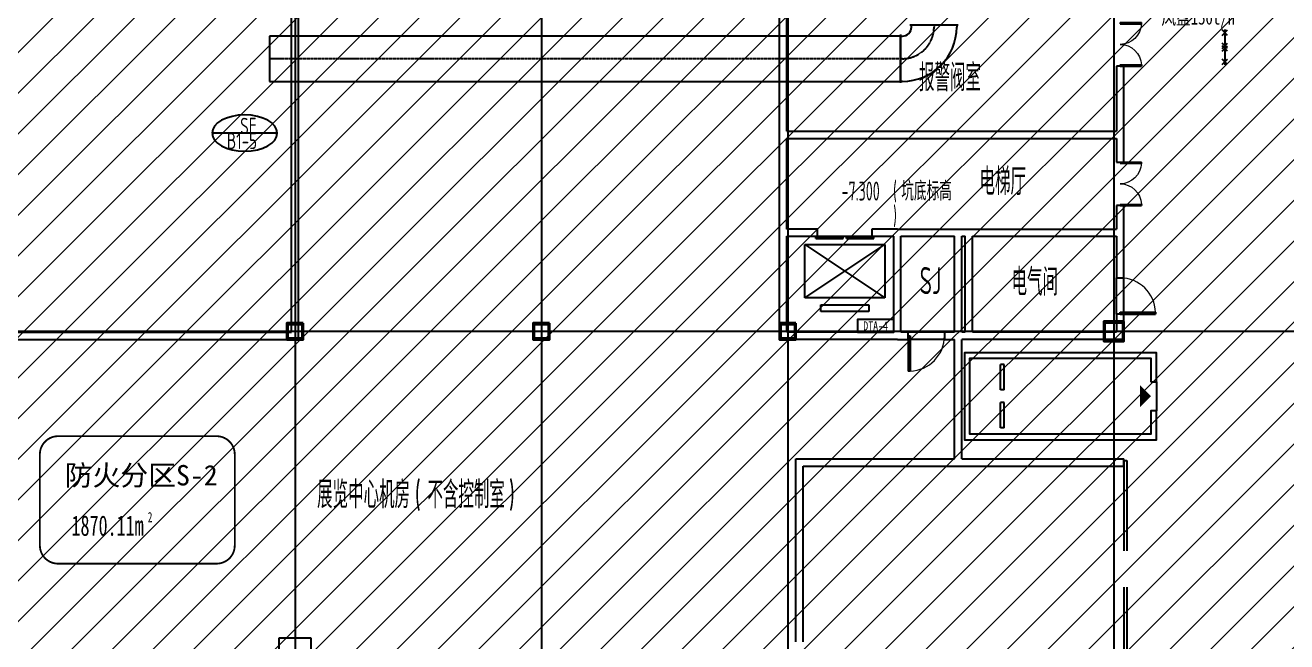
# Model space of a CAD drawing. Extents: x -20827274 to 1300756471, y -549375 to 3431892.
# Drawn here: x -52654 to -17836, y -246835 to -229807 of the extents above; entities that cross this region are included whole.
import ezdxf
from ezdxf.enums import TextEntityAlignment as Align

# ---------------------------------------------------------------- set-up
doc = ezdxf.new("R2010")
doc.units = 0
doc.header["$LTSCALE"] = 10
for name, pattern in [('CENTER2', [1.125, 0.75, -0.125, 0.125, -0.125]), ('暖附图底图$0$DASH', [0.35, 0.25, -0.1]), ('暖附图底图$0$DOTE', [2.42, 2, -0.2, 0.02, -0.2])]:
    doc.linetypes.add(name, pattern=pattern)
for name, color, linetype in [('1-zs', 3, 'Continuous'), ('1-标注暖通', 4, 'Continuous'), ('DUCT-送风中心线', 5, 'CENTER2'), ('DUCT-送风法兰', 2, 'Continuous'), ('DUCT-送风管', 4, 'Continuous'), ('DUCT-送风管端线', 2, 'Continuous'), ('H-VALVE-空冷回水', 7, 'Continuous'), ('H-暖通设备', 181, 'Continuous'), ('PUB_TAB', 7, 'Continuous'), ('暖附图底图$0$0-绿', 8, 'Continuous'), ('暖附图底图$0$0-蓝', 8, 'Continuous'), ('暖附图底图$0$00-停车位', 8, 'Continuous'), ('暖附图底图$0$1-标注暖通', 8, 'Continuous'), ('暖附图底图$0$A-COLUMN', 8, 'Continuous'), ('暖附图底图$0$A-EVTR', 8, 'Continuous'), ('暖附图底图$0$A-ROOM_NAME', 8, 'Continuous'), ('暖附图底图$0$A-WALL', 8, 'Continuous'), ('暖附图底图$0$A-WINDOW', 8, 'Continuous'), ('暖附图底图$0$DOOR_FIRE', 8, 'Continuous'), ('暖附图底图$0$DOTE', 8, 'Continuous'), ('暖附图底图$0$PUB_TEXT', 8, 'Continuous'), ('暖附图底图$0$SRC-03F$0$A-SYMB-NUMB-T', 8, 'Continuous'), ('暖附图底图$0$SRC-03F$0$A-WALL', 8, 'Continuous'), ('暖附图底图$0$WINDOW', 8, 'Continuous'), ('设备以及附件层', 7, 'Continuous')]:
    doc.layers.add(name, color=color, linetype=linetype)
doc.layers.add('F-非人防区', color=105, linetype='Continuous', lineweight=15)
doc.layers.add('暖附图底图$0$钢柱', color=8, linetype='Continuous', lineweight=35)
doc.styles.add('8B2_02', font='tssdeng.shx', dxfattribs={"width": 0.6, "bigfont": 'TSSDCHN.shx'})
doc.styles.add('暖附图底图$0$8B2_01', font='simhei.ttf', dxfattribs={"width": 0.8})
doc.styles.add('暖附图底图$0$8B2_02', font='tssdeng.shx', dxfattribs={"width": 0.6, "bigfont": 'TSSDCHN.shx'})
doc.styles.add('暖附图底图$0$SRC-03F$0$ECADI-TXT', font='simplex.shx', dxfattribs={"bigfont": 'hztxt.shx'})
doc.styles.add('暖附图底图$0$Standard', font='TSSDENG.shx', dxfattribs={"width": 0.7, "bigfont": 'TSSDCHN.shx'})
doc.styles.add('暖附图底图$0$黑体', font='simhei.ttf', dxfattribs={"width": 0.65})
doc.styles.add('黑体', font='simhei.ttf', dxfattribs={"width": 0.65})

# ---------------------------------------------------------------- blocks, each defined once
blk = doc.blocks.new('$VALVE$00000782')
at = {"layer": '设备以及附件层'}
for points in [[(-37, 54), (37, 128)], [(37, 54), (-37, 128)], [(0, 136), (0, -136)], [(37, -128), (-37, -54)], [(-37, -128), (37, -54)]]:
    blk.add_lwpolyline(points, dxfattribs=at)
blk = doc.blocks.new('RGGT')
at = {"layer": '1-标注暖通', "const_width": 20}
for points in [[(797149, 247868), (797000, 247719)], [(797000, 247868), (797149, 247719)], [(797075, 247884), (797075, 247338)], [(797000, 247504), (797149, 247355)], [(797149, 247504), (797000, 247355)]]:
    blk.add_lwpolyline(points, dxfattribs=at)
at = {"layer": 'H-VALVE-空冷回水', "xscale": 2, "yscale": 2, "zscale": 2}
blk.add_blockref('$VALVE$00000782', (797075, 247611), dxfattribs=at)
blk = doc.blocks.new('暖附图底图$0$车位2400x5300')
at = {"layer": '暖附图底图$0$00-停车位', "color": 251}
for p, q in [((-875, -1000), (-175, -1000)), ((-875, -1100), (-875, -1000)), ((-175, -1100), (-175, -1000)), ((175, -1000), (875, -1000)), ((175, -1100), (175, -1000)), ((875, -1100), (875, -1000)), ((-875, -1100), (-175, -1100)), ((175, -1100), (875, -1100)), ((400, -5300), (-400, -5300))]:
    blk.add_line(p, q, dxfattribs=at)
blk.add_lwpolyline([(400, -5150), (400, -5300), (1200, -5300), (1200, 0), (-1200, 0), (-1200, -5300), (-400, -5300), (-400, -5150), (-1050, -5150), (-1050, -150), (1050, -150), (1050, -5150), (400, -5150)], dxfattribs=at)
blk.add_lwpolyline([(0, -5150, 0, 600, 0), (0, -4850, 600, 600, 0)], format="xyseb", dxfattribs=at)
blk = doc.blocks.new('暖附图底图$0$A$C10817FE3')
at = {"layer": '暖附图底图$0$0-蓝', "color": 9, "linetype": '暖附图底图$0$DASH', "ltscale": 3, "const_width": 50}
blk.add_lwpolyline([(-159591, -82167), (-155213, -82167, 0.414214), (-154713, -81667), (-154713, -79147, 0.414214), (-155213, -78647), (-159591, -78647, 0.414214), (-160091, -79147), (-160091, -81667, 0.414214)], format="xyb", close=True, dxfattribs=at)
at = {"layer": '暖附图底图$0$0-绿', "color": 0, "linetype": '暖附图底图$0$DASH', "style": '暖附图底图$0$黑体'}
blk.add_text('防火分区S-2', height=563.3, dxfattribs=at).set_placement((-159407, -80007))
at = {"layer": '暖附图底图$0$0-绿', "color": 0, "linetype": '暖附图底图$0$DASH', "style": '暖附图底图$0$黑体', "width": 0.65}
for s, height, p in [('2', 282, (-157113, -81023)), ('1870.11m', 563.3, (-159219, -81398))]:
    blk.add_text(s, height=height, dxfattribs=at).set_placement(p)
blk = doc.blocks.new('暖附图底图$0$A$C00330F2E')
at = {"layer": '暖附图底图$0$钢柱', "color": 4, "lineweight": 35}
for points in [[(27075, -63100), (26625, -63100), (26625, -63550), (27075, -63550)], [(27045, -63520), (26655, -63520), (26655, -63130), (27045, -63130)], [(33875, -63100), (33425, -63100), (33425, -63550), (33875, -63550)], [(33845, -63520), (33455, -63520), (33455, -63130), (33845, -63130)], [(40675, -63100), (40225, -63100), (40225, -63550), (40675, -63550)], [(40645, -63520), (40255, -63520), (40255, -63130), (40645, -63130)], [(49725, -63050), (49175, -63050), (49175, -63600), (49725, -63600)], [(49695, -63570), (49205, -63570), (49205, -63080), (49695, -63080)]]:
    blk.add_lwpolyline(points, close=True, dxfattribs=at)
blk = doc.blocks.new('暖附图底图$0$SRC-03F$0$ECADI-TAG-CODE')
at = {"layer": '暖附图底图$0$SRC-03F$0$A-SYMB-NUMB-T', "color": 1}
blk.add_lwpolyline([(3.41, 8.1), (13.41, 8.1), (13.41, 4.6), (3.41, 4.6)], close=True, dxfattribs=at)
at = {"layer": '暖附图底图$0$SRC-03F$0$A-SYMB-NUMB-T', "style": '暖附图底图$0$SRC-03F$0$ECADI-TXT', "width": 0.7}
blk.add_attdef('CODE', text='', height=2.5, dxfattribs=at).set_placement((8.41, 6.35), align=Align.MIDDLE_CENTER)
blk = doc.blocks.new('暖附图底图$0$$DorLib2D$00000002')
for p, q in [((-0.5, 0), (-0.5, 0.4875)), ((-0.475, 0.4875), (-0.5, 0.4875)), ((-0.475, 0), (-0.475, 0.4875)), ((0.475, 0), (0.475, 0.4875)), ((0.475, 0.4875), (0.5, 0.4875)), ((0.5, 0), (0.5, 0.4875)), ((-0.5, 0), (-0.475, 0)), ((0.5, 0), (0.475, 0))]:
    blk.add_line(p, q)
at = {"lineweight": 13}
for centre, start, end in [((-0.4875, 0), 0, 88.53072), ((0.4875, 0), 91.46928, 180)]:
    blk.add_arc(centre, 0.4875, start, end, dxfattribs=at)
blk = doc.blocks.new('暖附图底图$0$$DORLIB2D$00000127')
at = {"color": 0}
for points in [[(-0.533, 0.795), (-0.533, 0.69)], [(-0.033, 0.795), (-0.533, 0.795)], [(-0.033, 0.795), (-0.033, 0.69)], [(0.533, 0.795), (0.033, 0.795)], [(0.033, 0.795), (0.033, 0.69)], [(0.533, 0.795), (0.533, 0.69)], [(-0.033, 0.69), (-0.533, 0.69)], [(0.5, 0.5), (-0.5, 0.5)], [(0.533, 0.69), (0.033, 0.69)]]:
    blk.add_lwpolyline(points, dxfattribs=at)
blk = doc.blocks.new('暖附图底图$0$$DorLib2D$00000126')
at = {"color": 0, "linetype": 'Continuous'}
for p, q in [((-0.532, 0.5), (-0.532, 0.9)), ((0.532, 0.9), (0.532, 0.5))]:
    blk.add_line(p, q, dxfattribs=at)
at = {"color": 0, "linetype": '暖附图底图$0$DASH'}
for p, q in [((-0.532, 0.9), (0.532, 0.9)), ((-0.532, 0.5), (0.532, 0.5))]:
    blk.add_line(p, q, dxfattribs=at)
blk = doc.blocks.new('暖附图底图$0$$DorLib2D$00000001')
for p, q in [((0.45, 0.975), (0.5, 0.975)), ((0.45, 0), (0.45, 0.975)), ((0.5, 0), (0.5, 0.975)), ((0.5, 0), (0.45, 0))]:
    blk.add_line(p, q)
at = {"lineweight": 13}
blk.add_arc((0.475, 0), 0.975, 91.4693, 180, dxfattribs=at)
blk = doc.blocks.new('暖附图底图$0$AFSFCS')
at = {"layer": '暖附图底图$0$A-COLUMN'}
for p, q in [((-44758.6, -246735.4), (-45658.6, -246735.4)), ((-45658.6, -246735.4), (-45658.6, -247785.4)), ((-44758.6, -247785.4), (-44758.6, -246735.4))]:
    blk.add_line(p, q, dxfattribs=at)
at = {"layer": '暖附图底图$0$A-EVTR'}
for p, q in [((-31133.6, -237340.4), (-31133.6, -235860.4)), ((-31133.6, -235860.4), (-28933.6, -235860.4)), ((-31133.6, -237340.4), (-28933.6, -235860.4)), ((-31133.6, -235860.4), (-28933.6, -237340.4)), ((-28933.6, -235860.4), (-28933.6, -237340.4)), ((-28933.6, -237340.4), (-31133.6, -237340.4)), ((-30693.6, -237710.4), (-30693.6, -237525.4)), ((-30693.6, -237525.4), (-29373.6, -237525.4)), ((-29373.6, -237710.4), (-30693.6, -237710.4)), ((-29373.6, -237525.4), (-29373.6, -237710.4))]:
    blk.add_line(p, q, dxfattribs=at)
at = {"layer": '暖附图底图$0$A-WALL'}
for p, q in [((-45308.6, -238285.4), (-45308.6, -220560.4)), ((-45108.6, -238485.4), (-45108.6, -220560.4)), ((-31833.6, -232835.4), (-31833.6, -229435.4)), ((-31633.6, -232735.4), (-31633.6, -229535.4)), ((-22333.6, -230935.4), (-22533.6, -230935.4)), ((-22533.6, -230935.4), (-22533.6, -232735.4)), ((-22333.6, -232835.4), (-22333.6, -230935.4)), ((-31833.6, -235535.4), (-31833.6, -232835.4)), ((-31633.6, -232735.4), (-22533.6, -232735.4)), ((-22333.6, -233585.4), (-22333.6, -232835.4)), ((-31633.6, -232935.4), (-22533.6, -232935.4)), ((-31633.6, -235435.4), (-31633.6, -232935.4)), ((-22533.6, -232935.4), (-22533.6, -233585.4)), ((-22533.6, -233585.4), (-22333.6, -233585.4)), ((-22333.6, -234785.4), (-22533.6, -234785.4)), ((-22533.6, -234785.4), (-22533.6, -235435.4)), ((-22333.6, -235535.4), (-22333.6, -234785.4)), ((-31833.6, -238485.4), (-31833.6, -235535.4)), ((-30783.6, -235435.4), (-31633.6, -235435.4)), ((-31633.6, -235635.4), (-30783.6, -235635.4)), ((-31633.6, -238285.4), (-31633.6, -235635.4)), ((-30783.6, -235635.4), (-30783.6, -235435.4)), ((-28583.6, -235435.4), (-29283.6, -235435.4)), ((-29283.6, -235435.4), (-29283.6, -235635.4)), ((-29283.6, -235635.4), (-28683.6, -235635.4)), ((-28683.6, -238285.4), (-28683.6, -235635.4)), ((-28583.6, -235435.4), (-26908.6, -235435.4)), ((-28483.6, -238285.4), (-28483.6, -235635.4)), ((-28483.6, -235635.4), (-27008.6, -235635.4)), ((-27008.6, -238285.4), (-27008.6, -235635.4)), ((-26908.6, -235435.4), (-26608.6, -235435.4)), ((-26808.6, -238285.4), (-26808.6, -235635.4)), ((-26808.6, -235635.4), (-26708.6, -235635.4)), ((-26708.6, -238285.4), (-26708.6, -235635.4)), ((-26608.6, -235435.4), (-22533.6, -235435.4)), ((-26508.6, -238285.4), (-26508.6, -235635.4)), ((-26508.6, -235635.4), (-22533.6, -235635.4)), ((-22533.6, -235635.4), (-22533.6, -236785.4)), ((-22333.6, -236785.4), (-22333.6, -235535.4)), ((-22533.6, -236785.4), (-22333.6, -236785.4)), ((-22333.6, -237785.4), (-22533.6, -237785.4)), ((-22533.6, -237785.4), (-22533.6, -238285.4)), ((-22333.6, -238485.4), (-22333.6, -237785.4)), ((-62183.6, -238285.4), (-45308.6, -238285.4)), ((-62083.6, -238485.4), (-45108.6, -238485.4)), ((-28583.6, -238485.4), (-31833.6, -238485.4)), ((-28683.6, -238285.4), (-31633.6, -238285.4)), ((-28583.6, -238485.4), (-28283.6, -238485.4)), ((-28283.6, -238285.4), (-28483.6, -238285.4)), ((-28283.6, -238485.4), (-28283.6, -238285.4)), ((-27008.6, -238285.4), (-27283.6, -238285.4)), ((-27283.6, -238285.4), (-27283.6, -238485.4)), ((-27283.6, -238485.4), (-27008.6, -238485.4)), ((-27008.6, -241785.4), (-27008.6, -238485.4)), ((-26708.6, -238285.4), (-26808.6, -238285.4)), ((-26808.6, -241785.4), (-26808.6, -238485.4)), ((-26608.6, -238485.4), (-26808.6, -238485.4)), ((-22333.6, -238485.4), (-26608.6, -238485.4)), ((-22533.6, -238285.4), (-26508.6, -238285.4)), ((-31383.6, -246835.4), (-31383.6, -241785.4)), ((-31383.6, -241785.4), (-27008.6, -241785.4)), ((-31183.6, -246835.4), (-31183.6, -241985.4)), ((-31183.6, -241985.4), (-26908.6, -241985.4)), ((-26908.6, -241985.4), (-22534, -241985.4)), ((-26808.6, -241785.4), (-22334, -241785.4)), ((-22534, -241985.4), (-22334, -241985.4)), ((-22334, -241985.4), (-22334, -241785.4))]:
    blk.add_line(p, q, dxfattribs=at)
at = {"layer": '暖附图底图$0$DOTE', "color": 16, "linetype": '暖附图底图$0$DOTE', "ltscale": 1.5}
for p, q in [((-45208.6, -155629.3), (-45208.6, -385768.2)), ((-38408.6, -155629.3), (-38408.6, -385768.2)), ((-31608.6, -155629.3), (-31608.6, -385768.2)), ((-22608.6, -155629.3), (-22608.6, -385768.2)), ((-113117.3, -238260.4), (10791.4, -238260.4))]:
    blk.add_line(p, q, dxfattribs=at)
at = {"layer": '暖附图底图$0$WINDOW'}
for p, q in [((-22533.6, -237785.4), (-22533.6, -236785.4)), ((-22333.6, -237785.4), (-22333.6, -236785.4)), ((-27283.6, -238285.4), (-28283.6, -238285.4)), ((-27283.6, -238485.4), (-28283.6, -238485.4))]:
    blk.add_line(p, q, dxfattribs=at)
for name, p in [('暖附图底图$0$A$C10817FE3', (107841.4, -162510.4)), ('暖附图底图$0$A$C00330F2E', (-72058.6, -174935.4))]:
    blk.add_blockref(name, p)
at = {"layer": '暖附图底图$0$00-停车位', "rotation": 90}
blk.add_blockref('暖附图底图$0$车位2400x5300', (-26733.6, -240055.4), dxfattribs=at)
at = {"layer": '暖附图底图$0$A-WINDOW', "yscale": -200, "zscale": 200}
for name, p, xscale, rotation in [('暖附图底图$0$$DORLIB2D$00000127', (-30033.6, -235535.4), -1500, 359.9999999999947), ('暖附图底图$0$$DorLib2D$00000126', (-22434, -244485.4), -5000, 90)]:
    blk.add_blockref(name, p, dxfattribs=dict(at, xscale=xscale, rotation=rotation))
at = {"layer": '暖附图底图$0$DOOR_FIRE', "xscale": 1200, "yscale": -1200, "zscale": 200}
for p, rotation in [((-22433.6, -230335.4), 89.99999999999056), ((-22433.6, -234185.4), 90.00000000000061)]:
    blk.add_blockref('暖附图底图$0$$DorLib2D$00000002', p, dxfattribs=dict(at, rotation=rotation))
at = {"layer": '暖附图底图$0$SRC-03F$0$A-WALL'}
ref = blk.add_blockref('暖附图底图$0$SRC-03F$0$ECADI-TAG-CODE', (-28342.8, -238745.4), dxfattribs=dict(at, xscale=-100, yscale=100, zscale=100))
ref.add_attrib('CODE', 'DTA-4', dxfattribs={"layer": '暖附图底图$0$SRC-03F$0$A-SYMB-NUMB-T', "height": 250, "style": '暖附图底图$0$8B2_01', "width": 0.8}).set_placement((-29183.6, -238110.4), align=Align.MIDDLE_CENTER)
at = {"layer": '暖附图底图$0$WINDOW', "zscale": 200}
for p, xscale, yscale, rotation in [((-22433.6, -237285.4), -1000, -1000, 90.00000000000058), ((-27783.6, -238385.4), 1000, 1000, 180.000000000002)]:
    blk.add_blockref('暖附图底图$0$$DorLib2D$00000001', p, dxfattribs=dict(at, xscale=xscale, yscale=yscale, rotation=rotation))
at = {"layer": '暖附图底图$0$A-ROOM_NAME', "style": '暖附图底图$0$8B2_02', "width": 0.6}
for s, p in [('报警阀室', (-27986.8, -231629.9)), ('电梯厅', (-26315.9, -234500.2)), ('SJ', (-27966.8, -237234.5)), ('电气间', (-25431.7, -237276.6)), ('展览中心机房', (-44599.2, -243147.3)), ('(', (-41899.2, -243147.3)), ('不含控制室', (-41553, -243147.3)), (')', (-39303, -243147.3))]:
    blk.add_text(s, height=750, dxfattribs=at).set_placement(p)
at = {"layer": '暖附图底图$0$PUB_TEXT', "style": '暖附图底图$0$Standard'}
for s, width, p in [('-7.300', 0.56, (-30122, -234649.8)), ('(', 0.56, (-28701, -234649.8)), ('坑底标高', 0.7, (-28474.8, -234649.8)), (')', 0.56, (-28701, -235332.3))]:
    blk.add_text(s, height=525, dxfattribs=dict(at, width=width)).set_placement(p)
blk = doc.blocks.new('暖附图底图')
at = {"layer": '暖附图底图$0$1-标注暖通', "linetype": '暖附图底图$0$DASH'}
blk.add_blockref('暖附图底图$0$AFSFCS', (500000, 0), dxfattribs=at)

msp = doc.modelspace()

# ---------------------------------------------------------------- hatches: boundary and pattern name
at = {"layer": 'F-非人防区'}
h = msp.add_hatch(dxfattribs=at)
h.set_pattern_fill('ANSI31', color=8, scale=500)
h.set_pattern_definition([(45, (-67108.6, 126739.6), (-561.266, 561.266), [])])
edge = h.paths.add_edge_path()
edge.add_line((26041.4, -160910.4), (26041.4, -174910.4))
edge.add_line((26041.4, -174910.4), (44466.4, -174910.4))
edge.add_line((44466.4, -174910.4), (44466.4, -230535.4))
edge.add_line((44466.4, -230535.4), (29591.4, -230535.4))
edge.add_line((29591.4, -230535.4), (29591.4, -228585.4))
edge.add_line((29591.4, -228585.4), (32466.4, -228585.4))
edge.add_line((32466.4, -228585.4), (32466.4, -223185.4))
edge.add_line((32466.4, -223185.4), (6116.4, -223185.4))
edge.add_line((6116.4, -223185.4), (6116.4, -236210.4))
edge.add_line((6116.4, -236210.4), (5916.4, -236210.4))
edge.add_line((5916.4, -236210.4), (5921.1, -289912.2))
edge.add_line((5921.1, -289912.2), (35191.4, -289912.2))
edge.add_line((35191.4, -289912.2), (35191.4, -296310.4))
edge.add_line((35191.4, -296310.4), (35041.4, -296310.4))
edge.add_line((35041.4, -296310.4), (35041.4, -296910.4))
edge.add_line((35041.4, -296910.4), (35641.4, -296910.4))
edge.add_line((35641.4, -296910.4), (44736.4, -305099.6))
edge.add_line((44736.4, -305099.6), (22456.5, -329844))
edge.add_line((22456.5, -329844), (22456.5, -340006.4))
edge.add_line((22456.5, -340006.4), (-13248.1, -379660.4))
edge.add_line((-13248.1, -379660.4), (-90108.6, -379660.4))
edge.add_line((-90108.6, -379660.4), (-90108.6, -373660.4))
edge.add_line((-90108.6, -373660.4), (-91358.6, -373660.4))
edge.add_arc((-91358.6, -361660.4), 12000, 180, 270, ccw=False)
edge.add_line((-103358.6, -361660.4), (-103358.6, -333450.4))
edge.add_line((-103358.6, -333450.4), (-95358.6, -333436.6))
edge.add_line((-95358.6, -333436.6), (-95358.6, -160610.4))
edge.add_line((-95358.6, -160610.4), (-86333.4, -160610.4))
edge.add_line((-86333.4, -160610.4), (-86333.6, -149790))
edge.add_line((-86333.6, -149790), (-73433.4, -149790))
edge.add_line((-73433.4, -149790), (-73433.4, -160610.4))
edge.add_line((-73433.4, -160610.4), (26041.4, -160910.4))

# ---------------------------------------------------------------- linework, layer by layer
at = {"layer": 'DUCT-送风中心线'}
for p, q in [((-27571.1, -229806.7), (-27571.1, -229856.7)), ((-28496.3, -230731.7), (-45916.6, -230731.7)), ((-28446.1, -230731.7), (-28496.1, -230731.7))]:
    msp.add_line(p, q, dxfattribs=at)
msp.add_arc((-28446.1, -229856.7), 875, 270, 360, dxfattribs=at)
at = {"layer": 'DUCT-送风法兰'}
for p, q in [((-28496.2, -230061.7), (-28496.2, -231401.7)), ((-26901.1, -229806.6), (-28241.1, -229806.6))]:
    msp.add_line(p, q, dxfattribs=at)
at = {"layer": 'DUCT-送风法兰', "color": 18, "true_color": 0x000000}
for p in [(-27571.1, -229806.7, 3000), (-28496.3, -230731.7, 3000), (-28496.1, -230731.7, 3000)]:
    msp.add_point(p, dxfattribs=at)
at = {"layer": 'DUCT-送风管'}
for p, q in [((-28496.3, -230106.7), (-45916.6, -230106.7)), ((-45916.6, -230106.7), (-45916.6, -231356.7)), ((-28496.3, -231356.7), (-28496.3, -230106.7)), ((-28496.1, -230106.7), (-28446.1, -230106.7)), ((-28196.1, -229856.7), (-28196.1, -229806.7)), ((-26946.1, -229806.7), (-26946.1, -229856.7)), ((-45916.6, -231356.7), (-28496.3, -231356.7)), ((-28446.1, -231356.7), (-28496.1, -231356.7))]:
    msp.add_line(p, q, dxfattribs=at)
for radius in [1500, 250]:
    msp.add_arc((-28446.1, -229856.7), radius, 270, 0, dxfattribs=at)
at = {"layer": 'DUCT-送风管', "color": 18, "true_color": 0x000000}
for p in [(-27571.1, -229806.7, 3000), (-28496.1, -230731.7, 3000)]:
    msp.add_point(p, dxfattribs=at)
at = {"layer": 'DUCT-送风管端线'}
for p, q in [((-28496.1, -231356.7), (-28496.1, -230106.7)), ((-26946.1, -229806.7), (-28196.1, -229806.7))]:
    msp.add_line(p, q, dxfattribs=at)
at = {"layer": 'H-暖通设备', "linetype": 'Continuous'}
msp.add_line((-45696.8, -232784.9), (-47496.8, -232784.9), dxfattribs=at)
at = {"layer": 'H-暖通设备', "linetype": 'Continuous', "extrusion": (0, 0, -1)}
msp.add_ellipse((-46596.8, -232784.9), major_axis=(-900, 0), ratio=0.5555556, dxfattribs=at)

# ---------------------------------------------------------------- block references
at = {"layer": '1-zs'}
msp.add_blockref('暖附图底图', (-500000, 0), dxfattribs=at)
at = {"layer": '1-标注暖通'}
for p in [(-816623.6, -477805.1), (-816623.6, -478243.1)]:
    msp.add_blockref('RGGT', p, dxfattribs=at)

# ---------------------------------------------------------------- texts
at = {"layer": 'H-暖通设备', "linetype": 'Continuous', "style": '8B2_02', "width": 0.7}
for s, p in [('SF', (-46721.3, -232812.8)), ('B1-5', (-47087, -233227.4))]:
    msp.add_text(s, height=450, dxfattribs=at).set_placement(p)
at = {"layer": 'PUB_TAB', "color": 2, "style": '黑体', "width": 0.8}
msp.add_text('风盘150t/h', height=373.42, dxfattribs=at).set_placement((-21300.2, -229787.5))

doc.saveas('drawing.dxf')
